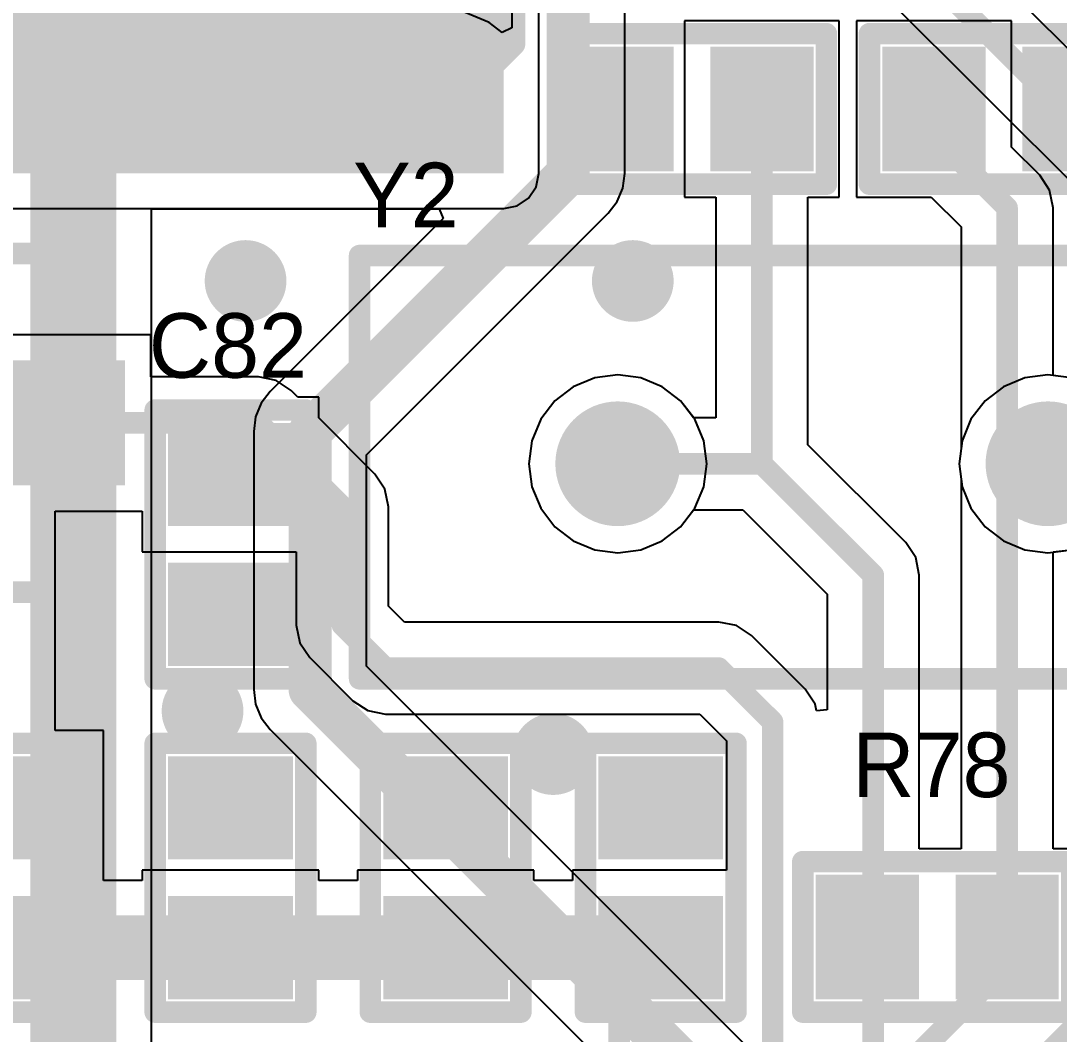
# Model space of a CAD drawing. Extents: x 1012 to 1122, y 1012 to 1122.
# Drawn here: x 1079.89 to 1092.15, y 1091.94 to 1103.91 of the extents above; entities that cross this region are included whole.
import ezdxf

# ---------------------------------------------------------------- set-up
doc = ezdxf.new("R2010")
doc.units = 0
doc.layers.get('0').update_dxf_attribs({"linetype": 'CONTINUOUS'})
for name, color, linetype in [('BOTTOMLAYER', 5, 'CONTINUOUS'), ('BOTTOMSOLDER', 6, 'CONTINUOUS'), ('MULTILAYER', 9, 'CONTINUOUS'), ('TOPLAYER', 1, 'CONTINUOUS'), ('TOPOVERLAY', 2, 'CONTINUOUS'), ('TOPPASTE', 8, 'CONTINUOUS'), ('TOPSOLDER', 216, 'CONTINUOUS')]:
    doc.layers.add(name, color=color, linetype=linetype)

# ---------------------------------------------------------------- blocks, each defined once
blk = doc.blocks.new('CC6032_17')
at = {"layer": 'TOPLAYER'}
for points in [[(-1.25, -1.5), (1.25, -1.5), (-1.25, 1.5), (1.25, 1.5)], [(3.75, -1.5), (6.25, -1.5), (3.75, 1.5), (6.25, 1.5)]]:
    blk.add_solid(points, dxfattribs=at)
at = {"layer": 'TOPOVERLAY', "const_width": 0.254}
for points in [[(-1.27, 1.778), (-1.651, 1.397)], [(-1.27, 1.778), (1.143, 1.778)], [(3.683, 1.778), (6.35, 1.778)], [(6.35, 1.778), (6.477, 1.651)], [(6.477, 1.651), (6.477, -1.778)], [(-1.651, 1.397), (-1.651, -1.397)], [(2.286, 0.635), (1.651, 0)], [(1.651, 0), (2.286, -0.635)], [(-1.651, -1.397), (-1.27, -1.778)], [(-1.27, -1.778), (1.143, -1.778)], [(3.683, -1.778), (6.477, -1.778)]]:
    blk.add_lwpolyline(points, dxfattribs=at)
at = {"layer": 'TOPOVERLAY', "const_width": 0.127}
for points in [[(-1.333, 1.778, 1), (-1.206, 1.778, 1)], [(-1.333, 1.778, 1), (-1.206, 1.778, 1)], [(1.079, 1.778, 1), (1.206, 1.778, 1)], [(3.619, 1.778, 1), (3.747, 1.778, 1)], [(6.286, 1.778, 1), (6.413, 1.778, 1)], [(6.286, 1.778, 1), (6.413, 1.778, 1)], [(6.413, 1.651, 1), (6.54, 1.651, 1)], [(6.413, 1.651, 1), (6.54, 1.651, 1)], [(-1.714, 1.397, 1), (-1.587, 1.397, 1)], [(-1.714, 1.397, 1), (-1.587, 1.397, 1)], [(2.223, 0.635, 1), (2.349, 0.635, 1)], [(1.587, 0, 1), (1.714, 0, 1)], [(1.587, 0, 1), (1.714, 0, 1)], [(2.223, -0.635, 1), (2.349, -0.635, 1)], [(-1.714, -1.397, 1), (-1.587, -1.397, 1)], [(-1.714, -1.397, 1), (-1.587, -1.397, 1)], [(-1.333, -1.778, 1), (-1.206, -1.778, 1)], [(-1.333, -1.778, 1), (-1.206, -1.778, 1)], [(1.079, -1.778, 1), (1.206, -1.778, 1)], [(3.619, -1.778, 1), (3.747, -1.778, 1)], [(6.413, -1.778, 1), (6.54, -1.778, 1)], [(6.413, -1.778, 1), (6.54, -1.778, 1)]]:
    blk.add_lwpolyline(points, format="xyb", close=True, dxfattribs=at)
at = {"layer": 'TOPPASTE'}
for points in [[(-1.25, -1.5), (1.25, -1.5), (-1.25, 1.5), (1.25, 1.5)], [(3.75, -1.5), (6.25, -1.5), (3.75, 1.5), (6.25, 1.5)]]:
    blk.add_solid(points, dxfattribs=at)
at = {"layer": 'TOPSOLDER'}
for points in [[(-1.352, -1.602), (1.352, -1.602), (-1.352, 1.602), (1.352, 1.602)], [(3.648, -1.602), (6.352, -1.602), (3.648, 1.602), (6.352, 1.602)]]:
    blk.add_solid(points, dxfattribs=at)
blk = doc.blocks.new('CC0603_79')
at = {"layer": 'TOPLAYER'}
for points in [[(-0.508, -0.635), (0.508, -0.635), (-0.508, 0.635), (0.508, 0.635)], [(1.143, -0.635), (2.159, -0.635), (1.143, 0.635), (2.159, 0.635)]]:
    blk.add_solid(points, dxfattribs=at)
at = {"layer": 'TOPOVERLAY', "const_width": 0.254}
for points in [[(-0.762, -0.889), (-0.762, 0.889)], [(-0.508, 0.889), (-0.762, 0.889)], [(2.413, 0.889), (-0.508, 0.889)], [(2.413, -0.889), (2.413, 0.889)], [(2.413, -0.889), (-0.762, -0.889)]]:
    blk.add_lwpolyline(points, dxfattribs=at)
at = {"layer": 'TOPOVERLAY', "const_width": 0.127}
for points in [[(-0.8255, 0.889, 1), (-0.6985, 0.889, 1)], [(-0.8255, 0.889, 1), (-0.6985, 0.889, 1)], [(-0.5715, 0.889, 1), (-0.4445, 0.889, 1)], [(-0.5715, 0.889, 1), (-0.4445, 0.889, 1)], [(2.3495, 0.889, 1), (2.4765, 0.889, 1)], [(2.3495, 0.889, 1), (2.4765, 0.889, 1)], [(-0.8255, -0.889, 1), (-0.6985, -0.889, 1)], [(-0.8255, -0.889, 1), (-0.6985, -0.889, 1)], [(2.3495, -0.889, 1), (2.4765, -0.889, 1)], [(2.3495, -0.889, 1), (2.4765, -0.889, 1)]]:
    blk.add_lwpolyline(points, format="xyb", close=True, dxfattribs=at)
at = {"layer": 'TOPPASTE'}
for points in [[(-0.508, -0.635), (0.508, -0.635), (-0.508, 0.635), (0.508, 0.635)], [(1.143, -0.635), (2.159, -0.635), (1.143, 0.635), (2.159, 0.635)]]:
    blk.add_solid(points, dxfattribs=at)
at = {"layer": 'TOPSOLDER'}
for points in [[(-0.6096, -0.7366), (0.6096, -0.7366), (-0.6096, 0.7366), (0.6096, 0.7366)], [(1.0414, -0.7366), (2.2606, -0.7366), (1.0414, 0.7366), (2.2606, 0.7366)]]:
    blk.add_solid(points, dxfattribs=at)
blk = doc.blocks.new('CC0603_80')
at = {"layer": 'TOPLAYER'}
for points in [[(-0.508, -0.635), (0.508, -0.635), (-0.508, 0.635), (0.508, 0.635)], [(1.143, -0.635), (2.159, -0.635), (1.143, 0.635), (2.159, 0.635)]]:
    blk.add_solid(points, dxfattribs=at)
at = {"layer": 'TOPOVERLAY', "const_width": 0.254}
for points in [[(-0.508, 0.889), (-0.762, 0.889)], [(-0.762, -0.889), (-0.762, 0.889)], [(2.413, 0.889), (-0.508, 0.889)], [(2.413, -0.889), (2.413, 0.889)], [(2.413, -0.889), (-0.762, -0.889)]]:
    blk.add_lwpolyline(points, dxfattribs=at)
at = {"layer": 'TOPOVERLAY', "const_width": 0.127}
for points in [[(-0.8255, 0.889, 1), (-0.6985, 0.889, 1)], [(-0.8255, 0.889, 1), (-0.6985, 0.889, 1)], [(-0.5715, 0.889, 1), (-0.4445, 0.889, 1)], [(-0.5715, 0.889, 1), (-0.4445, 0.889, 1)], [(2.3495, 0.889, 1), (2.4765, 0.889, 1)], [(2.3495, 0.889, 1), (2.4765, 0.889, 1)], [(-0.8255, -0.889, 1), (-0.6985, -0.889, 1)], [(-0.8255, -0.889, 1), (-0.6985, -0.889, 1)], [(2.3495, -0.889, 1), (2.4765, -0.889, 1)], [(2.3495, -0.889, 1), (2.4765, -0.889, 1)]]:
    blk.add_lwpolyline(points, format="xyb", close=True, dxfattribs=at)
at = {"layer": 'TOPPASTE'}
for points in [[(-0.508, -0.635), (0.508, -0.635), (-0.508, 0.635), (0.508, 0.635)], [(1.143, -0.635), (2.159, -0.635), (1.143, 0.635), (2.159, 0.635)]]:
    blk.add_solid(points, dxfattribs=at)
at = {"layer": 'TOPSOLDER'}
for points in [[(-0.6096, -0.7366), (0.6096, -0.7366), (-0.6096, 0.7366), (0.6096, 0.7366)], [(1.0414, -0.7366), (2.2606, -0.7366), (1.0414, 0.7366), (2.2606, 0.7366)]]:
    blk.add_solid(points, dxfattribs=at)
blk = doc.blocks.new('CC0603_84')
at = {"layer": 'TOPLAYER'}
for points in [[(-0.508, -0.635), (0.508, -0.635), (-0.508, 0.635), (0.508, 0.635)], [(1.143, -0.635), (2.159, -0.635), (1.143, 0.635), (2.159, 0.635)]]:
    blk.add_solid(points, dxfattribs=at)
at = {"layer": 'TOPOVERLAY', "const_width": 0.254}
for points in [[(-0.762, -0.889), (-0.762, 0.889)], [(-0.508, 0.889), (-0.762, 0.889)], [(2.413, 0.889), (-0.508, 0.889)], [(2.413, -0.889), (2.413, 0.889)], [(2.413, -0.889), (-0.762, -0.889)]]:
    blk.add_lwpolyline(points, dxfattribs=at)
at = {"layer": 'TOPOVERLAY', "const_width": 0.127}
for points in [[(-0.8255, 0.889, 1), (-0.6985, 0.889, 1)], [(-0.8255, 0.889, 1), (-0.6985, 0.889, 1)], [(-0.5715, 0.889, 1), (-0.4445, 0.889, 1)], [(-0.5715, 0.889, 1), (-0.4445, 0.889, 1)], [(2.3495, 0.889, 1), (2.4765, 0.889, 1)], [(2.3495, 0.889, 1), (2.4765, 0.889, 1)], [(-0.8255, -0.889, 1), (-0.6985, -0.889, 1)], [(-0.8255, -0.889, 1), (-0.6985, -0.889, 1)], [(2.3495, -0.889, 1), (2.4765, -0.889, 1)], [(2.3495, -0.889, 1), (2.4765, -0.889, 1)]]:
    blk.add_lwpolyline(points, format="xyb", close=True, dxfattribs=at)
at = {"layer": 'TOPPASTE'}
for points in [[(-0.508, -0.635), (0.508, -0.635), (-0.508, 0.635), (0.508, 0.635)], [(1.143, -0.635), (2.159, -0.635), (1.143, 0.635), (2.159, 0.635)]]:
    blk.add_solid(points, dxfattribs=at)
at = {"layer": 'TOPSOLDER'}
for points in [[(-0.6096, -0.7366), (0.6096, -0.7366), (-0.6096, 0.7366), (0.6096, 0.7366)], [(1.0414, -0.7366), (2.2606, -0.7366), (1.0414, 0.7366), (2.2606, 0.7366)]]:
    blk.add_solid(points, dxfattribs=at)
blk = doc.blocks.new('CC0603_85')
at = {"layer": 'TOPLAYER'}
for points in [[(-0.508, -0.635), (0.508, -0.635), (-0.508, 0.635), (0.508, 0.635)], [(1.143, -0.635), (2.159, -0.635), (1.143, 0.635), (2.159, 0.635)]]:
    blk.add_solid(points, dxfattribs=at)
at = {"layer": 'TOPOVERLAY', "const_width": 0.254}
for points in [[(-0.762, 0.889), (-0.508, 0.889)], [(-0.762, -0.889), (-0.762, 0.889)], [(-0.508, 0.889), (2.413, 0.889)], [(2.413, -0.889), (2.413, 0.889)], [(-0.762, -0.889), (2.413, -0.889)]]:
    blk.add_lwpolyline(points, dxfattribs=at)
at = {"layer": 'TOPOVERLAY', "const_width": 0.127}
for points in [[(-0.8255, 0.889, 1), (-0.6985, 0.889, 1)], [(-0.8255, 0.889, 1), (-0.6985, 0.889, 1)], [(-0.5715, 0.889, 1), (-0.4445, 0.889, 1)], [(-0.5715, 0.889, 1), (-0.4445, 0.889, 1)], [(2.3495, 0.889, 1), (2.4765, 0.889, 1)], [(2.3495, 0.889, 1), (2.4765, 0.889, 1)], [(-0.8255, -0.889, 1), (-0.6985, -0.889, 1)], [(-0.8255, -0.889, 1), (-0.6985, -0.889, 1)], [(2.3495, -0.889, 1), (2.4765, -0.889, 1)], [(2.3495, -0.889, 1), (2.4765, -0.889, 1)]]:
    blk.add_lwpolyline(points, format="xyb", close=True, dxfattribs=at)
at = {"layer": 'TOPPASTE'}
for points in [[(-0.508, -0.635), (0.508, -0.635), (-0.508, 0.635), (0.508, 0.635)], [(1.143, -0.635), (2.159, -0.635), (1.143, 0.635), (2.159, 0.635)]]:
    blk.add_solid(points, dxfattribs=at)
at = {"layer": 'TOPSOLDER'}
for points in [[(-0.6096, -0.7366), (0.6096, -0.7366), (-0.6096, 0.7366), (0.6096, 0.7366)], [(1.0414, -0.7366), (2.2606, -0.7366), (1.0414, 0.7366), (2.2606, 0.7366)]]:
    blk.add_solid(points, dxfattribs=at)
blk = doc.blocks.new('CC0603_87')
at = {"layer": 'TOPLAYER'}
for points in [[(-0.508, -0.635), (0.508, -0.635), (-0.508, 0.635), (0.508, 0.635)], [(1.143, -0.635), (2.159, -0.635), (1.143, 0.635), (2.159, 0.635)]]:
    blk.add_solid(points, dxfattribs=at)
at = {"layer": 'TOPOVERLAY', "const_width": 0.254}
for points in [[(-0.762, 0.889), (-0.762, -0.889)], [(-0.762, 0.889), (-0.508, 0.889)], [(-0.508, 0.889), (2.413, 0.889)], [(2.413, 0.889), (2.413, -0.889)], [(-0.762, -0.889), (2.413, -0.889)]]:
    blk.add_lwpolyline(points, dxfattribs=at)
at = {"layer": 'TOPOVERLAY', "const_width": 0.127}
for points in [[(-0.8255, 0.889, 1), (-0.6985, 0.889, 1)], [(-0.8255, 0.889, 1), (-0.6985, 0.889, 1)], [(-0.5715, 0.889, 1), (-0.4445, 0.889, 1)], [(-0.5715, 0.889, 1), (-0.4445, 0.889, 1)], [(2.3495, 0.889, 1), (2.4765, 0.889, 1)], [(2.3495, 0.889, 1), (2.4765, 0.889, 1)], [(-0.8255, -0.889, 1), (-0.6985, -0.889, 1)], [(-0.8255, -0.889, 1), (-0.6985, -0.889, 1)], [(2.3495, -0.889, 1), (2.4765, -0.889, 1)], [(2.3495, -0.889, 1), (2.4765, -0.889, 1)]]:
    blk.add_lwpolyline(points, format="xyb", close=True, dxfattribs=at)
at = {"layer": 'TOPPASTE'}
for points in [[(-0.508, -0.635), (0.508, -0.635), (-0.508, 0.635), (0.508, 0.635)], [(1.143, -0.635), (2.159, -0.635), (1.143, 0.635), (2.159, 0.635)]]:
    blk.add_solid(points, dxfattribs=at)
at = {"layer": 'TOPSOLDER'}
for points in [[(-0.6096, -0.7366), (0.6096, -0.7366), (-0.6096, 0.7366), (0.6096, 0.7366)], [(1.0414, -0.7366), (2.2606, -0.7366), (1.0414, 0.7366), (2.2606, 0.7366)]]:
    blk.add_solid(points, dxfattribs=at)
blk = doc.blocks.new('CC0603_88')
at = {"layer": 'TOPLAYER'}
for points in [[(-0.508, -0.635), (0.508, -0.635), (-0.508, 0.635), (0.508, 0.635)], [(1.143, -0.635), (2.159, -0.635), (1.143, 0.635), (2.159, 0.635)]]:
    blk.add_solid(points, dxfattribs=at)
at = {"layer": 'TOPOVERLAY', "const_width": 0.254}
for points in [[(-0.762, 0.889), (-0.762, -0.889)], [(-0.508, 0.889), (-0.762, 0.889)], [(2.413, 0.889), (-0.508, 0.889)], [(2.413, 0.889), (2.413, -0.889)], [(2.413, -0.889), (-0.762, -0.889)]]:
    blk.add_lwpolyline(points, dxfattribs=at)
at = {"layer": 'TOPOVERLAY', "const_width": 0.127}
for points in [[(-0.8255, 0.889, 1), (-0.6985, 0.889, 1)], [(-0.8255, 0.889, 1), (-0.6985, 0.889, 1)], [(-0.5715, 0.889, 1), (-0.4445, 0.889, 1)], [(-0.5715, 0.889, 1), (-0.4445, 0.889, 1)], [(2.3495, 0.889, 1), (2.4765, 0.889, 1)], [(2.3495, 0.889, 1), (2.4765, 0.889, 1)], [(-0.8255, -0.889, 1), (-0.6985, -0.889, 1)], [(-0.8255, -0.889, 1), (-0.6985, -0.889, 1)], [(2.3495, -0.889, 1), (2.4765, -0.889, 1)], [(2.3495, -0.889, 1), (2.4765, -0.889, 1)]]:
    blk.add_lwpolyline(points, format="xyb", close=True, dxfattribs=at)
at = {"layer": 'TOPPASTE'}
for points in [[(-0.508, -0.635), (0.508, -0.635), (-0.508, 0.635), (0.508, 0.635)], [(1.143, -0.635), (2.159, -0.635), (1.143, 0.635), (2.159, 0.635)]]:
    blk.add_solid(points, dxfattribs=at)
at = {"layer": 'TOPSOLDER'}
for points in [[(-0.6096, -0.7366), (0.6096, -0.7366), (-0.6096, 0.7366), (0.6096, 0.7366)], [(1.0414, -0.7366), (2.2606, -0.7366), (1.0414, 0.7366), (2.2606, 0.7366)]]:
    blk.add_solid(points, dxfattribs=at)
blk = doc.blocks.new('SLF6025_122')
at = {"layer": 'TOPLAYER'}
for points in [[(1, -1.25), (1, 1.25), (-1, -1.25), (-1, 1.25)], [(7, -1.25), (7, 1.25), (5, -1.25), (5, 1.25)]]:
    blk.add_solid(points, dxfattribs=at)
at = {"layer": 'TOPOVERLAY', "const_width": 0.254}
for points in [[(-0.2, 2), (-0.2, 3.2)], [(-0.2, 3.2), (6.2, 3.2)], [(6.2, 2), (6.2, 3.2)], [(-0.2, -3.2), (-0.2, -2)], [(6.2, -3.2), (6.2, -2)], [(-0.2, -3.2), (6.2, -3.2)]]:
    blk.add_lwpolyline(points, dxfattribs=at)
at = {"layer": 'TOPOVERLAY', "const_width": 0.127}
for points in [[(-0.263, 3.2, 1), (-0.136, 3.2, 1)], [(-0.263, 3.2, 1), (-0.136, 3.2, 1)], [(6.136, 3.2, 1), (6.263, 3.2, 1)], [(6.136, 3.2, 1), (6.263, 3.2, 1)], [(-0.263, 2, 1), (-0.136, 2, 1)], [(6.136, 2, 1), (6.263, 2, 1)], [(0.617, 1.701, 1), (0.744, 1.701, 1)], [(5.283, 1.662, 1), (5.41, 1.662, 1)], [(0.59, -1.662, 1), (0.717, -1.662, 1)], [(5.256, -1.701, 1), (5.383, -1.701, 1)], [(-0.263, -2, 1), (-0.136, -2, 1)], [(6.136, -2, 1), (6.263, -2, 1)], [(-0.263, -3.2, 1), (-0.136, -3.2, 1)], [(-0.263, -3.2, 1), (-0.136, -3.2, 1)], [(6.136, -3.2, 1), (6.263, -3.2, 1)], [(6.136, -3.2, 1), (6.263, -3.2, 1)]]:
    blk.add_lwpolyline(points, format="xyb", close=True, dxfattribs=at)
at = {"layer": 'TOPOVERLAY', "const_width": 0.254}
for points in [[(0.681, 1.701, -0.511919), (5.347, 1.662)], [(5.319, -1.701, -0.511919), (0.653, -1.662)]]:
    blk.add_lwpolyline(points, format="xyb", dxfattribs=at)
at = {"layer": 'TOPPASTE'}
for points in [[(1, -1.25), (1, 1.25), (-1, -1.25), (-1, 1.25)], [(7, -1.25), (7, 1.25), (5, -1.25), (5, 1.25)]]:
    blk.add_solid(points, dxfattribs=at)
at = {"layer": 'TOPSOLDER'}
for points in [[(1.102, -1.352), (1.102, 1.352), (-1.102, -1.352), (-1.102, 1.352)], [(7.102, -1.352), (7.102, 1.352), (4.898, -1.352), (4.898, 1.352)]]:
    blk.add_solid(points, dxfattribs=at)
blk = doc.blocks.new('CC0603_202')
at = {"layer": 'TOPLAYER'}
for points in [[(-0.508, -0.635), (0.508, -0.635), (-0.508, 0.635), (0.508, 0.635)], [(1.143, -0.635), (2.159, -0.635), (1.143, 0.635), (2.159, 0.635)]]:
    blk.add_solid(points, dxfattribs=at)
at = {"layer": 'TOPOVERLAY', "const_width": 0.254}
for points in [[(-0.762, 0.889), (-0.762, -0.889)], [(-0.762, 0.889), (-0.508, 0.889)], [(-0.508, 0.889), (2.413, 0.889)], [(2.413, 0.889), (2.413, -0.889)], [(-0.762, -0.889), (2.413, -0.889)]]:
    blk.add_lwpolyline(points, dxfattribs=at)
at = {"layer": 'TOPOVERLAY', "const_width": 0.127}
for points in [[(-0.8255, 0.889, 1), (-0.6985, 0.889, 1)], [(-0.8255, 0.889, 1), (-0.6985, 0.889, 1)], [(-0.5715, 0.889, 1), (-0.4445, 0.889, 1)], [(-0.5715, 0.889, 1), (-0.4445, 0.889, 1)], [(2.3495, 0.889, 1), (2.4765, 0.889, 1)], [(2.3495, 0.889, 1), (2.4765, 0.889, 1)], [(-0.8255, -0.889, 1), (-0.6985, -0.889, 1)], [(-0.8255, -0.889, 1), (-0.6985, -0.889, 1)], [(2.3495, -0.889, 1), (2.4765, -0.889, 1)], [(2.3495, -0.889, 1), (2.4765, -0.889, 1)]]:
    blk.add_lwpolyline(points, format="xyb", close=True, dxfattribs=at)
at = {"layer": 'TOPPASTE'}
for points in [[(-0.508, -0.635), (0.508, -0.635), (-0.508, 0.635), (0.508, 0.635)], [(1.143, -0.635), (2.159, -0.635), (1.143, 0.635), (2.159, 0.635)]]:
    blk.add_solid(points, dxfattribs=at)
at = {"layer": 'TOPSOLDER'}
for points in [[(-0.6096, -0.7366), (0.6096, -0.7366), (-0.6096, 0.7366), (0.6096, 0.7366)], [(1.0414, -0.7366), (2.2606, -0.7366), (1.0414, 0.7366), (2.2606, 0.7366)]]:
    blk.add_solid(points, dxfattribs=at)
blk = doc.blocks.new('CC0603_203')
at = {"layer": 'TOPLAYER'}
for points in [[(-0.508, -0.635), (0.508, -0.635), (-0.508, 0.635), (0.508, 0.635)], [(1.143, -0.635), (2.159, -0.635), (1.143, 0.635), (2.159, 0.635)]]:
    blk.add_solid(points, dxfattribs=at)
at = {"layer": 'TOPOVERLAY', "const_width": 0.254}
for points in [[(-0.508, 0.889), (-0.762, 0.889)], [(-0.762, 0.889), (-0.762, -0.889)], [(2.413, 0.889), (-0.508, 0.889)], [(2.413, 0.889), (2.413, -0.889)], [(2.413, -0.889), (-0.762, -0.889)]]:
    blk.add_lwpolyline(points, dxfattribs=at)
at = {"layer": 'TOPOVERLAY', "const_width": 0.127}
for points in [[(-0.8255, 0.889, 1), (-0.6985, 0.889, 1)], [(-0.8255, 0.889, 1), (-0.6985, 0.889, 1)], [(-0.5715, 0.889, 1), (-0.4445, 0.889, 1)], [(-0.5715, 0.889, 1), (-0.4445, 0.889, 1)], [(2.3495, 0.889, 1), (2.4765, 0.889, 1)], [(2.3495, 0.889, 1), (2.4765, 0.889, 1)], [(-0.8255, -0.889, 1), (-0.6985, -0.889, 1)], [(-0.8255, -0.889, 1), (-0.6985, -0.889, 1)], [(2.3495, -0.889, 1), (2.4765, -0.889, 1)], [(2.3495, -0.889, 1), (2.4765, -0.889, 1)]]:
    blk.add_lwpolyline(points, format="xyb", close=True, dxfattribs=at)
at = {"layer": 'TOPPASTE'}
for points in [[(-0.508, -0.635), (0.508, -0.635), (-0.508, 0.635), (0.508, 0.635)], [(1.143, -0.635), (2.159, -0.635), (1.143, 0.635), (2.159, 0.635)]]:
    blk.add_solid(points, dxfattribs=at)
at = {"layer": 'TOPSOLDER'}
for points in [[(-0.6096, -0.7366), (0.6096, -0.7366), (-0.6096, 0.7366), (0.6096, 0.7366)], [(1.0414, -0.7366), (2.2606, -0.7366), (1.0414, 0.7366), (2.2606, 0.7366)]]:
    blk.add_solid(points, dxfattribs=at)
blk = doc.blocks.new('SPST_228')
at = {"layer": 'TOPLAYER'}
for points in [[(-1.27, -0.635), (1.27, -0.635), (-1.27, 0.635), (1.27, 0.635)], [(4.216, -0.635), (6.756, -0.635), (4.216, 0.635), (6.756, 0.635)]]:
    blk.add_solid(points, dxfattribs=at)
at = {"layer": 'TOPOVERLAY', "const_width": 0.254}
for points in [[(-0.5, 0.846), (-0.5, 2)], [(-0.5, 2), (6, 2)], [(6, 0.793), (6, 2)], [(-0.5, -2), (-0.5, -0.754)], [(6, -2), (6, -0.768)], [(-0.5, -2), (6, -2)]]:
    blk.add_lwpolyline(points, dxfattribs=at)
at = {"layer": 'TOPOVERLAY', "const_width": 0.127}
for points in [[(-0.563, 2, 1), (-0.436, 2, 1)], [(-0.563, 2, 1), (-0.436, 2, 1)], [(5.936, 2, 1), (6.063, 2, 1)], [(5.936, 2, 1), (6.063, 2, 1)], [(-0.563, 0.846, 1), (-0.436, 0.846, 1)], [(5.936, 0.793, 1), (6.063, 0.793, 1)], [(-0.563, -0.754, 1), (-0.436, -0.754, 1)], [(5.936, -0.768, 1), (6.063, -0.768, 1)], [(-0.563, -2, 1), (-0.436, -2, 1)], [(-0.563, -2, 1), (-0.436, -2, 1)], [(5.936, -2, 1), (6.063, -2, 1)], [(5.936, -2, 1), (6.063, -2, 1)]]:
    blk.add_lwpolyline(points, format="xyb", close=True, dxfattribs=at)
at = {"layer": 'TOPPASTE'}
for points in [[(-1.27, -0.635), (1.27, -0.635), (-1.27, 0.635), (1.27, 0.635)], [(4.216, -0.635), (6.756, -0.635), (4.216, 0.635), (6.756, 0.635)]]:
    blk.add_solid(points, dxfattribs=at)
at = {"layer": 'TOPSOLDER'}
for points in [[(-1.372, -0.737), (1.372, -0.737), (-1.372, 0.737), (1.372, 0.737)], [(4.115, -0.737), (6.858, -0.737), (4.115, 0.737), (6.858, 0.737)]]:
    blk.add_solid(points, dxfattribs=at)
blk = doc.blocks.new('XCYAI_248')
at = {"layer": 'BOTTOMLAYER', "const_width": 0.635}
for points in [[(-2.8575, 0, 1), (-2.2225, 0, 1)], [(2.2225, 0, 1), (2.8575, 0, 1)]]:
    blk.add_lwpolyline(points, format="xyb", close=True, dxfattribs=at)
at = {"layer": 'BOTTOMSOLDER', "const_width": 0.7366}
for points in [[(-2.9083, 0, 1), (-2.1717, 0, 1)], [(2.1717, 0, 1), (2.9083, 0, 1)]]:
    blk.add_lwpolyline(points, format="xyb", close=True, dxfattribs=at)
at = {"layer": 'MULTILAYER', "const_width": 0.635}
for points in [[(-2.8575, 0, 1), (-2.2225, 0, 1)], [(2.2225, 0, 1), (2.8575, 0, 1)]]:
    blk.add_lwpolyline(points, format="xyb", close=True, dxfattribs=at)
at = {"layer": 'TOPLAYER', "const_width": 0.635}
for points in [[(-2.8575, 0, 1), (-2.2225, 0, 1)], [(2.2225, 0, 1), (2.8575, 0, 1)]]:
    blk.add_lwpolyline(points, format="xyb", close=True, dxfattribs=at)
at = {"layer": 'TOPOVERLAY', "const_width": 0.254}
for points in [[(-5.588, 2.45999), (5.395976, 2.45999)], [(-5.588, -2.54), (-5.588, 2.45999)], [(5.395976, -2.54), (5.395976, 2.45999)], [(-5.588, -2.54), (5.395976, -2.54)]]:
    blk.add_lwpolyline(points, dxfattribs=at)
at = {"layer": 'TOPOVERLAY', "const_width": 0.127}
for points in [[(-5.6515, 2.45999, 1), (-5.5245, 2.45999, 1)], [(-5.6515, 2.45999, 1), (-5.5245, 2.45999, 1)], [(5.332476, 2.45999, 1), (5.459476, 2.45999, 1)], [(5.332476, 2.45999, 1), (5.459476, 2.45999, 1)], [(-5.6515, -2.54, 1), (-5.5245, -2.54, 1)], [(-5.6515, -2.54, 1), (-5.5245, -2.54, 1)], [(5.332476, -2.54, 1), (5.459476, -2.54, 1)], [(5.332476, -2.54, 1), (5.459476, -2.54, 1)]]:
    blk.add_lwpolyline(points, format="xyb", close=True, dxfattribs=at)
at = {"layer": 'TOPSOLDER', "const_width": 0.7366}
for points in [[(-2.9083, 0, 1), (-2.1717, 0, 1)], [(2.1717, 0, 1), (2.9083, 0, 1)]]:
    blk.add_lwpolyline(points, format="xyb", close=True, dxfattribs=at)

msp = doc.modelspace()

# ---------------------------------------------------------------- linework, layer by layer
at = {"layer": 'BOTTOMLAYER'}
for p, q in [((1095.633, 1100.205), (1088.038, 1107.799)), ((1087.428, 1106.871), (1094.704, 1099.595)), ((1087.024, 1102.106), (1087.024, 1104.392)), ((1085.423, 1103.889), (1085.139, 1104.006)), ((1085.692, 1104.116), (1085.692, 1103.826)), ((1085.578, 1103.77), (1085.423, 1103.889)), ((1085.692, 1103.826), (1085.578, 1103.77)), ((1087.001, 1101.934), (1087.024, 1102.106)), ((1086.935, 1101.773), (1087.001, 1101.934)), ((1081.438, 1089.534), (1081.438, 1101.69)), ((1081.438, 1101.69), (1084.834, 1101.69)), ((1084.834, 1101.69), (1084.882, 1101.572)), ((1086.829, 1101.635), (1086.935, 1101.773)), ((1084.882, 1101.572), (1082.839, 1099.529)), ((1083.976, 1098.782), (1086.829, 1101.635)), ((1086.829, 1101.635), (1086.829, 1101.635)), ((1086.942, 1099.727), (1086.67, 1099.692)), ((1087.214, 1099.692), (1086.942, 1099.727)), ((1092.022, 1099.727), (1091.75, 1099.692)), ((1092.294, 1099.692), (1092.022, 1099.727)), ((1086.67, 1099.692), (1086.417, 1099.587)), ((1087.467, 1099.587), (1087.214, 1099.692)), ((1091.75, 1099.692), (1091.497, 1099.587)), ((1082.839, 1099.529), (1082.733, 1099.391)), ((1086.417, 1099.587), (1086.199, 1099.42)), ((1087.685, 1099.42), (1087.467, 1099.587)), ((1091.497, 1099.587), (1091.279, 1099.42)), ((1082.733, 1099.391), (1082.667, 1099.23)), ((1086.199, 1099.42), (1086.033, 1099.202)), ((1087.852, 1099.202), (1087.685, 1099.42)), ((1091.279, 1099.42), (1091.113, 1099.202)), ((1082.667, 1099.23), (1082.644, 1099.058)), ((1086.033, 1099.202), (1085.928, 1098.949)), ((1087.957, 1098.949), (1087.852, 1099.202)), ((1091.113, 1099.202), (1091.008, 1098.949)), ((1082.644, 1099.058), (1082.644, 1099.058)), ((1082.644, 1099.058), (1082.644, 1096.01)), ((1085.928, 1098.949), (1085.892, 1098.677)), ((1087.993, 1098.677), (1087.957, 1098.949)), ((1091.008, 1098.949), (1090.972, 1098.677)), ((1083.976, 1096.286), (1083.976, 1098.782)), ((1085.892, 1098.677), (1085.928, 1098.405)), ((1087.957, 1098.405), (1087.993, 1098.677)), ((1090.972, 1098.677), (1091.008, 1098.405)), ((1085.928, 1098.405), (1086.033, 1098.152)), ((1087.852, 1098.152), (1087.957, 1098.405)), ((1091.008, 1098.405), (1091.113, 1098.152)), ((1086.033, 1098.152), (1086.199, 1097.934)), ((1087.685, 1097.934), (1087.852, 1098.152)), ((1091.113, 1098.152), (1091.279, 1097.934)), ((1086.199, 1097.934), (1086.417, 1097.767)), ((1087.467, 1097.767), (1087.685, 1097.934)), ((1091.279, 1097.934), (1091.497, 1097.767)), ((1086.417, 1097.767), (1086.67, 1097.662)), ((1087.214, 1097.662), (1087.467, 1097.767)), ((1091.497, 1097.767), (1091.75, 1097.662)), ((1086.67, 1097.662), (1086.942, 1097.627)), ((1086.942, 1097.627), (1087.214, 1097.662)), ((1091.75, 1097.662), (1092.022, 1097.627)), ((1092.022, 1097.627), (1092.294, 1097.662)), ((1088.985, 1091.277), (1083.976, 1096.286)), ((1082.644, 1096.01), (1082.644, 1096.01)), ((1082.644, 1096.01), (1082.667, 1095.838)), ((1082.667, 1095.838), (1082.733, 1095.677)), ((1082.733, 1095.677), (1082.839, 1095.539)), ((1082.839, 1095.539), (1088.043, 1090.335))]:
    msp.add_line(p, q, dxfattribs=at)
for points, const_width in [([(1087.653, 1107.415), (1095.248, 1099.82)], 0.254), ([(1086.358, 1102.106), (1086.358, 1104.392)], 0.508), ([(1077.925, 1102.868), (1084.834, 1102.868)], 1.524), ([(1080.516, 1089.152), (1080.516, 1102.868)], 1.016), ([(1083.31, 1099.058), (1086.358, 1102.106)], 0.508), ([(1083.31, 1096.01), (1083.31, 1099.058)], 0.508), ([(1083.31, 1096.01), (1088.644, 1090.676)], 0.508)]:
    msp.add_lwpolyline(points, dxfattribs=dict(at, const_width=const_width))
for points, const_width in [([(1084.453, 1102.868, 1), (1085.215, 1102.868, 1)], 0.762), ([(1080.262, 1102.868, 1), (1080.77, 1102.868, 1)], 0.508), ([(1080.376, 1102.868, 1), (1080.656, 1102.868, 1)], 0.279), ([(1081.9, 1102.868, 1), (1082.18, 1102.868, 1)], 0.279), ([(1083.424, 1102.868, 1), (1083.704, 1102.868, 1)], 0.279), ([(1084.948, 1102.868, 1), (1085.228, 1102.868, 1)], 0.279), ([(1086.231, 1102.106, 1), (1086.485, 1102.106, 1)], 0.254), ([(1086.231, 1102.106, 1), (1086.485, 1102.106, 1)], 0.254), ([(1082.358, 1100.836, 1), (1082.738, 1100.836, 1)], 0.381), ([(1086.929, 1100.836, 1), (1087.311, 1100.836, 1)], 0.381), ([(1083.183, 1099.058, 1), (1083.437, 1099.058, 1)], 0.254), ([(1083.183, 1099.058, 1), (1083.437, 1099.058, 1)], 0.254), ([(1083.183, 1096.01, 1), (1083.437, 1096.01, 1)], 0.254), ([(1083.183, 1096.01, 1), (1083.437, 1096.01, 1)], 0.254), ([(1081.85, 1095.756, 1), (1082.23, 1095.756, 1)], 0.381), ([(1085.99, 1095.248, 1), (1086.371, 1095.248, 1)], 0.381)]:
    msp.add_lwpolyline(points, format="xyb", close=True, dxfattribs=dict(at, const_width=const_width))
at = {"layer": 'BOTTOMSOLDER'}
for points, const_width in [([(1080.325, 1102.868, 1), (1080.707, 1102.868, 1)], 0.381), ([(1081.85, 1102.868, 1), (1082.23, 1102.868, 1)], 0.381), ([(1083.373, 1102.868, 1), (1083.755, 1102.868, 1)], 0.381), ([(1084.898, 1102.868, 1), (1085.278, 1102.868, 1)], 0.381), ([(1082.307, 1100.836, 1), (1082.789, 1100.836, 1)], 0.483), ([(1086.879, 1100.836, 1), (1087.361, 1100.836, 1)], 0.483), ([(1081.799, 1095.756, 1), (1082.281, 1095.756, 1)], 0.483), ([(1085.939, 1095.248, 1), (1086.421, 1095.248, 1)], 0.483)]:
    msp.add_lwpolyline(points, format="xyb", close=True, dxfattribs=dict(at, const_width=const_width))
at = {"layer": 'MULTILAYER'}
for points, const_width in [([(1080.376, 1102.868, 1), (1080.656, 1102.868, 1)], 0.279), ([(1081.9, 1102.868, 1), (1082.18, 1102.868, 1)], 0.279), ([(1083.424, 1102.868, 1), (1083.704, 1102.868, 1)], 0.279), ([(1084.948, 1102.868, 1), (1085.228, 1102.868, 1)], 0.279), ([(1082.358, 1100.836, 1), (1082.738, 1100.836, 1)], 0.381), ([(1086.929, 1100.836, 1), (1087.311, 1100.836, 1)], 0.381), ([(1081.85, 1095.756, 1), (1082.23, 1095.756, 1)], 0.381), ([(1085.99, 1095.248, 1), (1086.371, 1095.248, 1)], 0.381)]:
    msp.add_lwpolyline(points, format="xyb", close=True, dxfattribs=dict(at, const_width=const_width))
at = {"layer": 'TOPLAYER'}
for p, q in [((1086.01, 1103.859), (1086.01, 1104.994)), ((1089.558, 1103.909), (1087.73, 1103.909)), ((1087.73, 1103.909), (1087.73, 1101.827)), ((1089.558, 1101.827), (1089.558, 1103.909)), ((1091.59, 1103.909), (1089.762, 1103.909)), ((1089.762, 1103.909), (1089.762, 1101.827)), ((1091.59, 1102.418), (1091.59, 1103.909)), ((1086.01, 1102.106), (1086.01, 1103.859)), ((1091.924, 1102.084), (1091.59, 1102.418)), ((1085.979, 1101.947), (1086.01, 1102.106)), ((1092.042, 1101.908), (1091.924, 1102.084)), ((1085.889, 1101.813), (1085.979, 1101.947)), ((1085.755, 1101.723), (1085.889, 1101.813)), ((1087.73, 1101.827), (1088.1, 1101.827)), ((1088.1, 1101.827), (1088.1, 1099.221)), ((1089.188, 1098.902), (1089.188, 1101.827)), ((1089.188, 1101.827), (1089.558, 1101.827)), ((1089.762, 1101.827), (1090.643, 1101.827)), ((1090.643, 1101.827), (1090.996, 1101.474)), ((1092.083, 1101.7), (1092.042, 1101.908)), ((1077.976, 1101.692), (1085.596, 1101.692)), ((1085.596, 1101.692), (1085.755, 1101.723)), ((1092.083, 1099.719), (1092.083, 1101.7)), ((1090.996, 1101.474), (1090.996, 1098.859)), ((1081.43, 1100.201), (1078.078, 1100.201)), ((1081.43, 1099.703), (1081.43, 1100.201)), ((1086.942, 1099.727), (1086.67, 1099.692)), ((1087.214, 1099.692), (1086.942, 1099.727)), ((1092.294, 1099.692), (1092.083, 1099.719)), ((1082.7, 1099.703), (1081.43, 1099.703)), ((1082.909, 1099.662), (1082.7, 1099.703)), ((1083.085, 1099.544), (1082.909, 1099.662)), ((1086.67, 1099.692), (1086.417, 1099.587)), ((1087.467, 1099.587), (1087.214, 1099.692)), ((1083.165, 1099.464), (1083.085, 1099.544)), ((1086.417, 1099.587), (1086.199, 1099.42)), ((1087.685, 1099.42), (1087.467, 1099.587)), ((1083.412, 1099.464), (1083.165, 1099.464)), ((1083.412, 1099.218), (1083.412, 1099.464)), ((1086.199, 1099.42), (1086.033, 1099.202)), ((1087.838, 1099.221), (1087.685, 1099.42)), ((1084.076, 1098.554), (1083.412, 1099.218)), ((1086.033, 1099.202), (1085.928, 1098.949)), ((1088.1, 1099.221), (1087.838, 1099.221)), ((1085.928, 1098.949), (1085.892, 1098.677)), ((1090.344, 1097.746), (1089.188, 1098.902)), ((1090.996, 1098.859), (1090.972, 1098.677)), ((1085.892, 1098.677), (1085.928, 1098.405)), ((1090.972, 1098.677), (1090.996, 1098.495)), ((1084.193, 1098.377), (1084.076, 1098.554)), ((1090.996, 1098.495), (1090.996, 1094.13)), ((1084.235, 1098.169), (1084.193, 1098.377)), ((1085.928, 1098.405), (1086.033, 1098.152)), ((1080.298, 1095.527), (1080.298, 1098.118)), ((1080.298, 1098.118), (1081.329, 1098.118)), ((1081.329, 1098.118), (1081.329, 1097.636)), ((1084.235, 1096.997), (1084.235, 1098.169)), ((1086.033, 1098.152), (1086.199, 1097.934)), ((1087.685, 1097.934), (1087.838, 1098.133)), ((1087.838, 1098.133), (1088.419, 1098.133)), ((1088.419, 1098.133), (1089.415, 1097.137)), ((1086.199, 1097.934), (1086.417, 1097.767)), ((1087.467, 1097.767), (1087.685, 1097.934)), ((1086.417, 1097.767), (1086.67, 1097.662)), ((1087.214, 1097.662), (1087.467, 1097.767)), ((1081.329, 1097.636), (1083.147, 1097.636)), ((1083.147, 1097.636), (1083.147, 1096.772)), ((1086.67, 1097.662), (1086.942, 1097.627)), ((1086.942, 1097.627), (1087.214, 1097.662)), ((1090.462, 1097.57), (1090.344, 1097.746)), ((1092.083, 1097.635), (1092.294, 1097.662)), ((1092.083, 1094.13), (1092.083, 1097.635)), ((1090.503, 1097.362), (1090.462, 1097.57)), ((1090.503, 1094.13), (1090.503, 1097.362)), ((1089.415, 1097.137), (1089.415, 1095.772)), ((1084.424, 1096.808), (1084.235, 1096.997)), ((1083.147, 1096.772), (1083.189, 1096.564)), ((1088.136, 1096.808), (1084.424, 1096.808)), ((1088.344, 1096.766), (1088.136, 1096.808)), ((1088.521, 1096.649), (1088.344, 1096.766)), ((1089.156, 1096.014), (1088.521, 1096.649)), ((1083.189, 1096.564), (1083.306, 1096.387)), ((1083.306, 1096.387), (1083.814, 1095.879)), ((1089.273, 1095.837), (1089.156, 1096.014)), ((1083.814, 1095.879), (1083.991, 1095.762)), ((1089.289, 1095.759), (1089.273, 1095.837)), ((1083.991, 1095.762), (1084.199, 1095.72)), ((1084.199, 1095.72), (1087.911, 1095.72)), ((1087.911, 1095.72), (1088.227, 1095.404)), ((1089.415, 1095.772), (1089.289, 1095.759)), ((1080.872, 1095.527), (1080.298, 1095.527)), ((1080.872, 1093.756), (1080.872, 1095.527)), ((1088.227, 1095.404), (1088.227, 1093.876)), ((1090.996, 1094.13), (1090.503, 1094.13)), ((1092.454, 1094.13), (1092.083, 1094.13)), ((1083.412, 1093.876), (1081.329, 1093.876)), ((1081.329, 1093.876), (1081.329, 1093.756)), ((1083.412, 1093.756), (1083.412, 1093.876)), ((1085.952, 1093.876), (1083.869, 1093.876)), ((1083.869, 1093.876), (1083.869, 1093.756)), ((1085.952, 1093.756), (1085.952, 1093.876)), ((1088.227, 1093.876), (1086.409, 1093.876)), ((1086.409, 1093.876), (1086.409, 1093.756)), ((1081.329, 1093.756), (1080.872, 1093.756)), ((1083.869, 1093.756), (1083.412, 1093.756)), ((1086.409, 1093.756), (1085.952, 1093.756))]:
    msp.add_line(p, q, dxfattribs=at)
for points, const_width in [([(1078.459, 1103.351), (1079.76, 1104.652)], 1.016), ([(1088.644, 1098.677), (1088.644, 1102.868)], 0.254), ([(1090.676, 1102.563), (1090.676, 1102.868)], 0.254), ([(1090.676, 1102.563), (1091.54, 1101.7)], 0.254), ([(1091.54, 1092.759), (1091.54, 1101.7)], 0.254), ([(1079.754, 1099.16), (1082.7, 1099.16)], 0.254), ([(1082.7, 1099.16), (1083.691, 1098.169)], 0.254), ([(1086.942, 1098.677), (1088.644, 1098.677)], 0.254), ([(1088.644, 1098.677), (1089.959, 1097.362)], 0.254), ([(1091.54, 1098.677), (1092.022, 1098.677)], 0.254), ([(1083.691, 1096.772), (1083.691, 1098.169)], 0.254), ([(1089.959, 1089.076), (1089.959, 1097.362)], 0.254), ([(1083.691, 1096.772), (1084.199, 1096.264)], 0.254), ([(1084.199, 1096.264), (1088.136, 1096.264)], 0.254), ([(1088.136, 1096.264), (1088.771, 1095.629)], 0.254), ([(1088.771, 1091.565), (1088.771, 1095.629)], 0.254), ([(1078.103, 1092.962), (1087.45, 1092.962)], 0.762), ([(1086.959, 1087.137), (1086.959, 1092.954)], 0.254), ([(1090.459, 1091.678), (1091.54, 1092.759)], 0.254), ([(1091.459, 1091.154), (1092.708, 1092.403)], 0.254)]:
    msp.add_lwpolyline(points, dxfattribs=dict(at, const_width=const_width))
for points, const_width in [([(1080.376, 1102.868, 1), (1080.656, 1102.868, 1)], 0.279), ([(1081.9, 1102.868, 1), (1082.18, 1102.868, 1)], 0.279), ([(1083.424, 1102.868, 1), (1083.704, 1102.868, 1)], 0.279), ([(1084.948, 1102.868, 1), (1085.228, 1102.868, 1)], 0.279), ([(1088.581, 1102.868, 1), (1088.707, 1102.868, 1)], 0.127), ([(1090.612, 1102.868, 1), (1090.739, 1102.868, 1)], 0.127), ([(1090.612, 1102.563, 1), (1090.739, 1102.563, 1)], 0.127), ([(1090.612, 1102.563, 1), (1090.739, 1102.563, 1)], 0.127), ([(1091.476, 1101.7, 1), (1091.603, 1101.7, 1)], 0.127), ([(1091.476, 1101.7, 1), (1091.603, 1101.7, 1)], 0.127), ([(1082.358, 1100.836, 1), (1082.738, 1100.836, 1)], 0.381), ([(1086.929, 1100.836, 1), (1087.311, 1100.836, 1)], 0.381), ([(1082.637, 1099.16, 1), (1082.764, 1099.16, 1)], 0.127), ([(1082.637, 1099.16, 1), (1082.764, 1099.16, 1)], 0.127), ([(1086.879, 1098.677, 1), (1087.006, 1098.677, 1)], 0.127), ([(1088.581, 1098.677, 1), (1088.707, 1098.677, 1)], 0.127), ([(1088.581, 1098.677, 1), (1088.707, 1098.677, 1)], 0.127), ([(1088.581, 1098.677, 1), (1088.707, 1098.677, 1)], 0.127), ([(1091.476, 1098.677, 1), (1091.603, 1098.677, 1)], 0.127), ([(1091.959, 1098.677, 1), (1092.086, 1098.677, 1)], 0.127), ([(1083.628, 1098.169, 1), (1083.755, 1098.169, 1)], 0.127), ([(1083.628, 1098.169, 1), (1083.755, 1098.169, 1)], 0.127), ([(1089.896, 1097.362, 1), (1090.023, 1097.362, 1)], 0.127), ([(1089.896, 1097.362, 1), (1090.023, 1097.362, 1)], 0.127), ([(1083.628, 1096.772, 1), (1083.755, 1096.772, 1)], 0.127), ([(1083.628, 1096.772, 1), (1083.755, 1096.772, 1)], 0.127), ([(1084.136, 1096.264, 1), (1084.263, 1096.264, 1)], 0.127), ([(1084.136, 1096.264, 1), (1084.263, 1096.264, 1)], 0.127), ([(1088.072, 1096.264, 1), (1088.199, 1096.264, 1)], 0.127), ([(1088.072, 1096.264, 1), (1088.199, 1096.264, 1)], 0.127), ([(1081.85, 1095.756, 1), (1082.23, 1095.756, 1)], 0.381), ([(1088.707, 1095.629, 1), (1088.834, 1095.629, 1)], 0.127), ([(1088.707, 1095.629, 1), (1088.834, 1095.629, 1)], 0.127), ([(1085.99, 1095.248, 1), (1086.371, 1095.248, 1)], 0.381), ([(1087.26, 1092.962, 1), (1087.641, 1092.962, 1)], 0.381), ([(1086.896, 1092.954, 1), (1087.023, 1092.954, 1)], 0.127), ([(1091.476, 1092.759, 1), (1091.603, 1092.759, 1)], 0.127), ([(1091.476, 1092.759, 1), (1091.603, 1092.759, 1)], 0.127)]:
    msp.add_lwpolyline(points, format="xyb", close=True, dxfattribs=dict(at, const_width=const_width))
for points in [[(1078.484, 1103.376), (1085.596, 1103.376), (1078.484, 1107.44), (1085.596, 1107.44)], [(1077.976, 1102.106), (1085.596, 1102.106), (1077.976, 1103.859), (1085.596, 1103.859)]]:
    msp.add_solid(points, dxfattribs=at)
at = {"layer": 'TOPSOLDER'}
for points, const_width in [([(1080.325, 1102.868, 1), (1080.707, 1102.868, 1)], 0.381), ([(1081.85, 1102.868, 1), (1082.23, 1102.868, 1)], 0.381), ([(1083.373, 1102.868, 1), (1083.755, 1102.868, 1)], 0.381), ([(1084.898, 1102.868, 1), (1085.278, 1102.868, 1)], 0.381), ([(1082.307, 1100.836, 1), (1082.789, 1100.836, 1)], 0.483), ([(1086.879, 1100.836, 1), (1087.361, 1100.836, 1)], 0.483), ([(1081.799, 1095.756, 1), (1082.281, 1095.756, 1)], 0.483), ([(1085.939, 1095.248, 1), (1086.421, 1095.248, 1)], 0.483)]:
    msp.add_lwpolyline(points, format="xyb", close=True, dxfattribs=dict(at, const_width=const_width))

# ---------------------------------------------------------------- block references
for name, p, rotation in [('CC6032_17', (1083.945, 1104.9), 90), ('CC0603_88', (1088.644, 1102.868), 180), ('CC0603_85', (1090.676, 1102.868), 360), ('SPST_228', (1074.268, 1099.16), 360), ('XCYAI_248', (1089.482, 1098.677), 360), ('CC0603_87', (1082.37, 1096.899), 90), ('CC0603_202', (1079.83, 1092.962), 90), ('CC0603_84', (1082.37, 1094.613), 270), ('CC0603_80', (1084.91, 1094.613), 270), ('CC0603_79', (1087.45, 1094.613), 270), ('CC0603_203', (1091.54, 1093.089), 180)]:
    msp.add_blockref(name, p, dxfattribs=dict(rotation=rotation))
msp.add_blockref('SLF6025_122', (1073.76, 1106.043))

# ---------------------------------------------------------------- texts
at = {"layer": 'TOPOVERLAY'}
for s, p in [('Y2', (1083.818, 1101.471)), ('C82', (1081.405, 1099.693)), ('R78', (1089.711, 1094.74))]:
    msp.add_text(s, height=0.762, dxfattribs=at).set_placement(p)

doc.saveas('drawing.dxf')
